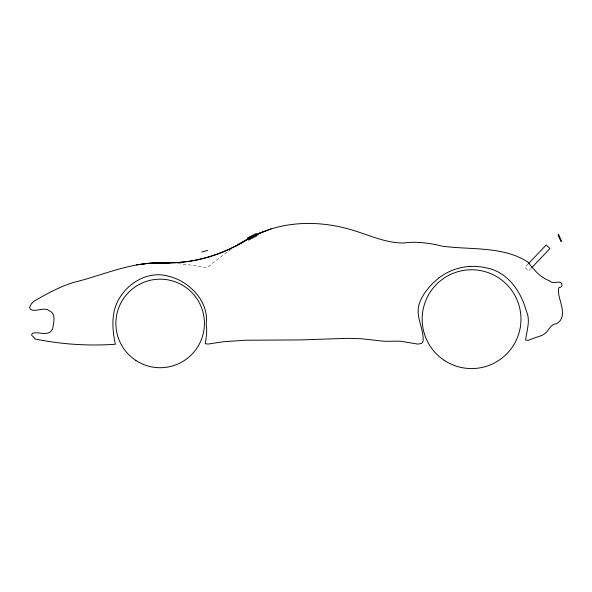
<?xml version="1.0" encoding="UTF-8"?>
<svg xmlns="http://www.w3.org/2000/svg" width="592" height="592" viewBox="0 0 592 592"><rect width="100%" height="100%" fill="white"/><g stroke="black" fill="none" stroke-linecap="round" stroke-linejoin="round"><path stroke-width="0.44" stroke-dasharray="2.96 2.22" d="M528.027 264.113L524.897 267.414L528.649 270.973L531.157 268.331M231.265 249.373L218.648 258.393L206.719 267.947L192.37 265.253L177.829 263.61"/><path stroke-width="0.89" d="M528.656 263.447L546.209 244.933L549.961 248.492L531.779 267.665M439.064 277.826C430.554 284.7 422.873 293.395 419.195 303.844A24.191 24.191 0 0 0 418.181 310.77C417.996 321.323 424.161 331.15 423.006 341.673L421.526 343.493L417.767 344.093L400.399 341.177L384.615 341.31L360.861 338.705L347.06 338.335L301.091 339.912L245.184 340.245L224.612 341.643A187.479 187.479 0 0 0 219.773 342.25L208.11 344.063L205.291 343.708C206.312 337.366 207.326 330.595 206.208 323.861C208.784 304.147 193.88 286.506 176.653 278.936A49.957 49.957 0 0 0 168.468 276.198C148.266 270.359 127.213 282.969 117.941 300.817C111.052 314.167 112.31 330.025 115.351 344.255A297.406 297.406 0 0 1 34.854 338.942C34.41 336.508 29.03 335.523 33.093 333.022C39.124 331.683 47.182 336.204 51.652 330.573A9.08 9.08 0 0 0 52.866 327.99C53.672 322.137 56.329 313.619 49.129 310.726C44.37 306.057 31.746 314.189 29.644 307.736C30.347 304.251 33.085 301.543 36.149 299.929C48.048 293.173 60.184 286.632 73.29 282.502C101.373 275.717 128.56 262.966 157.894 262.915M236.334 246.02L247.826 239.101M136.367 264.853L148.155 263.344L164.08 262.937A147.475 147.475 0 0 0 242.498 242.165L244.022 241.262M241.284 242.875L243.867 241.351M241.647 242.661L238.65 244.378M242.498 242.165L253.176 236.289M246.072 240.086L244.533 240.966L257.069 234.41M239.457 243.926C224.005 252.651 206.971 258.549 189.44 261.242M246.635 239.767L247.33 239.383M250.867 237.473L252.059 236.859C279.542 222.215 312.332 220.365 342.302 227.409C362.748 231.835 381.766 242.779 403.056 243.046C416.398 241.181 429.503 243.09 442.453 246.176C470.729 250.039 502.652 245.932 527.694 261.901C533.843 269.36 539.763 277.382 549.383 280.689C552.676 285.144 561.297 279.054 562 284.974C562.082 286.417 560.802 287.705 559.366 287.194C557.842 288.104 558.759 292.256 558.67 294.35C560.506 303.77 567.358 317.845 556.421 323.728C550.538 324.068 549.043 330.38 545.025 333.474A16.206 16.206 0 0 1 541.325 335.627L537.025 337.085A47.774 47.774 0 0 0 533.636 338.313L528.131 340.311L525.637 340.067C526.599 330.625 530.795 320.575 526.325 311.022C520.916 291.205 507.485 271.624 485.951 267.806A57.875 57.875 0 0 0 469.981 266.437M253.324 236.215L253.687 236.038M253.383 236.186L260.095 233.056M256.921 234.484L271.077 228.912M259.688 233.233L261.213 232.575M262.36 232.094L263.174 231.768M188.293 261.412L178.014 262.545M142.406 263.921L154.105 263.003L176.675 262.641M158.308 262.907L161.794 262.907M162.704 262.915L169.697 263.122M439.057 277.818A55.877 55.877 0 0 1 469.981 266.459M207.659 250.386A72.106 28.616 -13.5 0 1 201.702 252.029M248.573 240.145A151.641 141.503 -60.4 0 1 257.365 235.601M247.708 238.968A41.04 11.189 -27.8 0 1 250.793 237.311M247.952 239.235A41.04 10.834 -27.8 0 1 250.941 237.629M251.8 236.807A14.748 1.487 -27 0 1 252.273 236.563M247.515 237.932A151.641 143.841 -66.5 0 1 256.506 233.433M558.715 234.758L558.078 235.046L560.972 241.595L561.616 241.314L558.715 234.758M135.916 360.491A44.267 44.267 0 0 0 204.351 325.911A44.267 44.267 0 0 0 140.186 283.938A44.267 44.267 0 0 0 135.916 360.491M444.141 360.269A49.402 49.402 0 0 0 520.864 322.374A49.402 49.402 0 0 0 449.691 274.873A49.402 49.402 0 0 0 444.141 360.269"/></g></svg>
